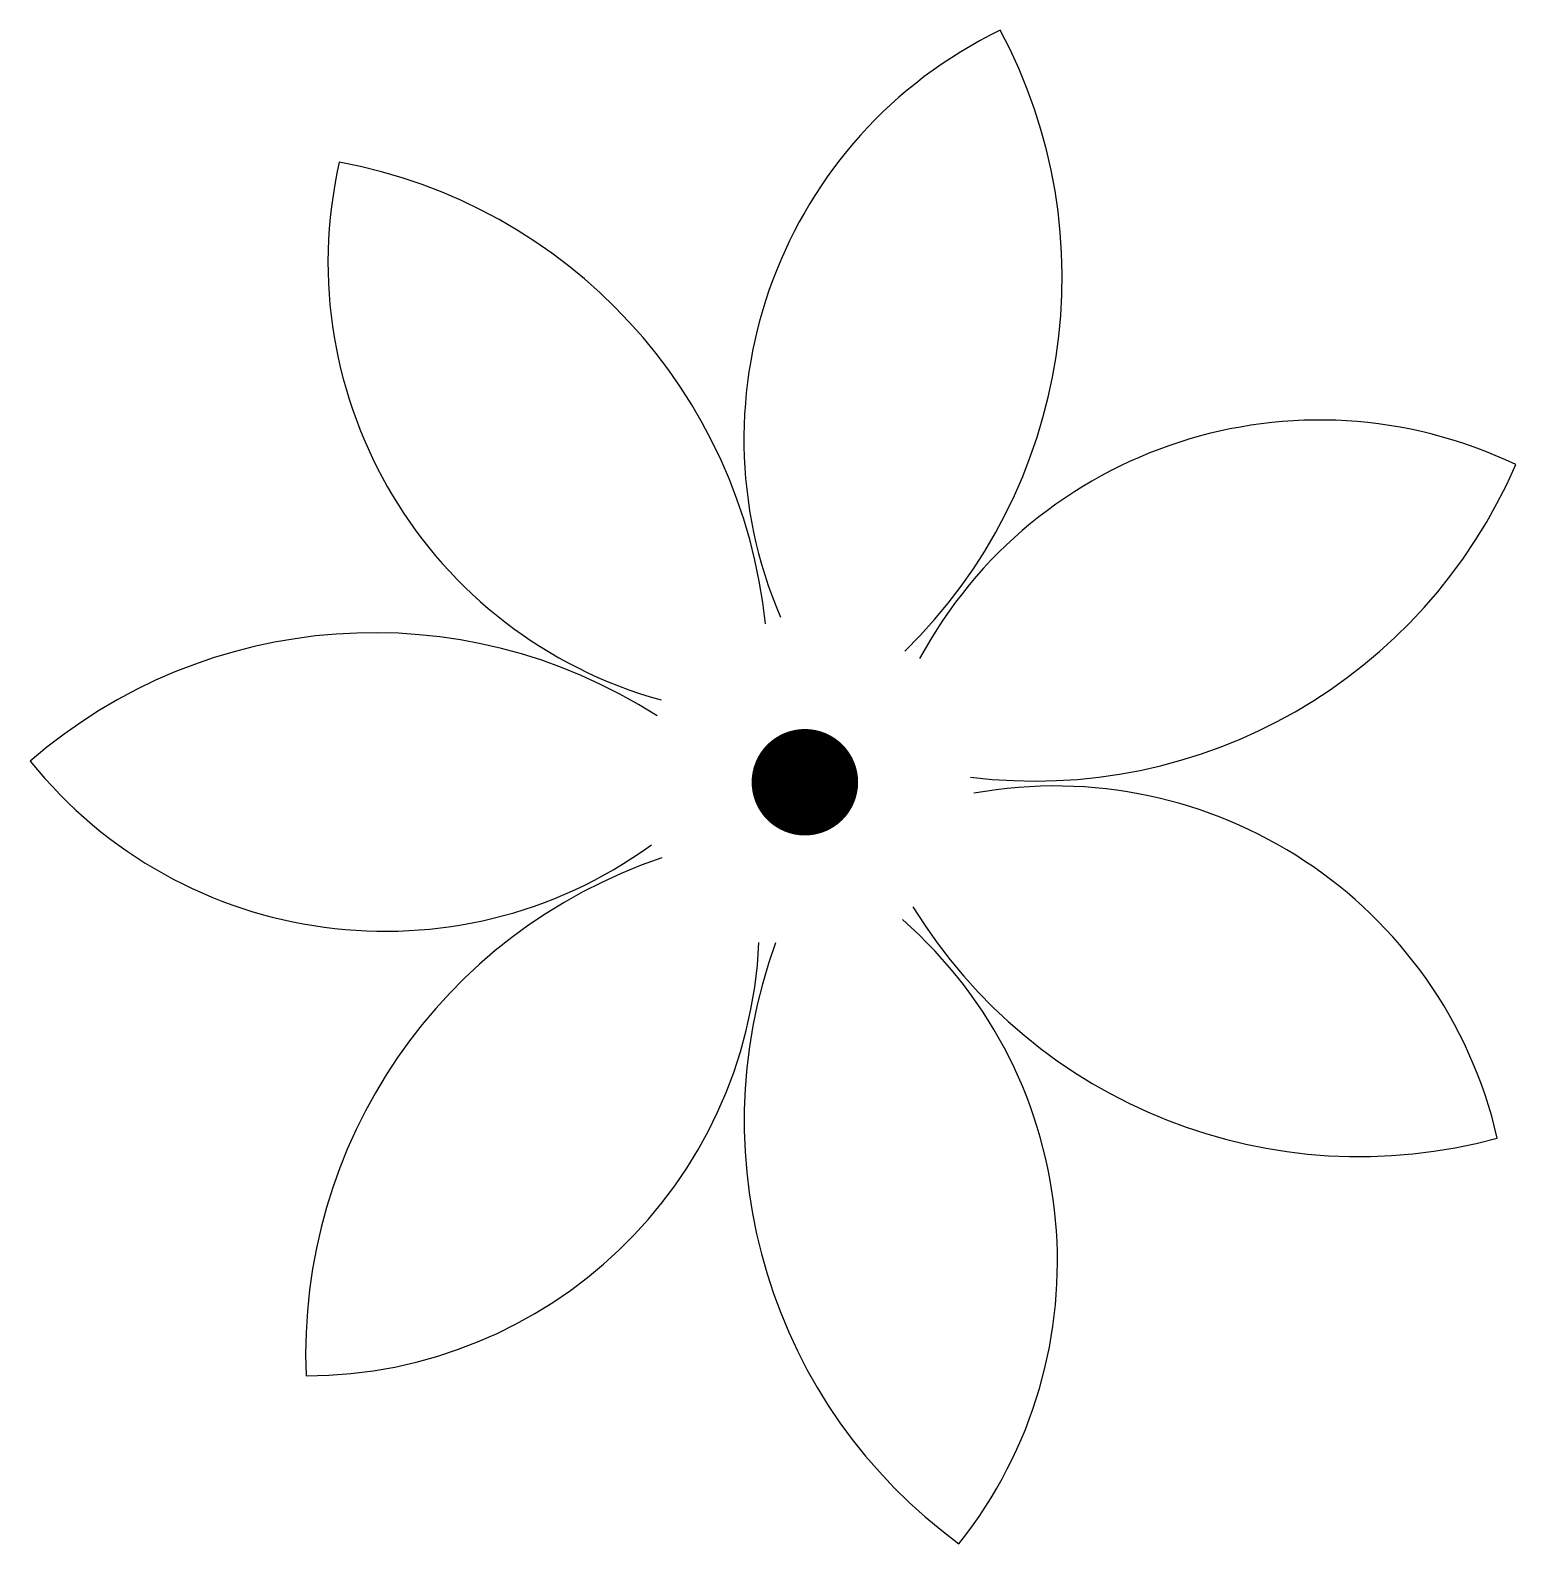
# Model space of a CAD drawing. Extents: x -0.99 to 0.91, y -0.98 to 0.97.
import ezdxf

# ---------------------------------------------------------------- set-up
doc = ezdxf.new("R2010")
doc.units = 0
doc.header["$LTSCALE"] = 0.01
doc.header["$MEASUREMENT"] = 0
doc.layers.get('0').update_dxf_attribs({"lineweight": 20})

msp = doc.modelspace()

# ---------------------------------------------------------------- linework, layer by layer
at = {"color": 0, "linetype": 'ByBlock', "lineweight": -2, "const_width": 0.0683}
msp.add_lwpolyline([(-0.0342, 0, 1), (0.0342, 0, 1)], format="xyb", close=True, dxfattribs=at)
at = {"color": 0, "linetype": 'ByBlock', "lineweight": -2}
for centre, radius, start, end in [((0.505, 0.4406), 0.5831, 115.8485, 203.0818), ((-0.342, 0.6485), 0.6721, 314.3937, 28.1273), ((-0.0287, 0.6675), 0.5831, 167.2771, 254.5104), ((-0.7193, 0.135), 0.6721, 5.8222, 79.5558), ((0.6603, -0.1182), 0.5831, 64.42, 151.6533), ((0.2948, 0.6736), 0.6721, 262.9651, 336.6987), ((-0.5531, -0.4802), 0.6721, 57.2508, 130.9844), ((-0.5389, 0.3918), 0.5831, 218.7057, 305.939), ((0.3203, -0.588), 0.5831, 12.9914, 100.2247), ((0.0315, -0.7338), 0.6721, 108.6794, 182.413), ((0.7115, 0.1915), 0.6721, 211.5365, 285.2701), ((-0.259, -0.6151), 0.5831, 321.5628, 48.7961), ((-0.6414, -0.179), 0.5831, 270.1342, 357.3675), ((0.5943, -0.4349), 0.6721, 160.1079, 233.8416)]:
    msp.add_arc(centre, radius, start, end, dxfattribs=at)

doc.saveas('drawing.dxf')
